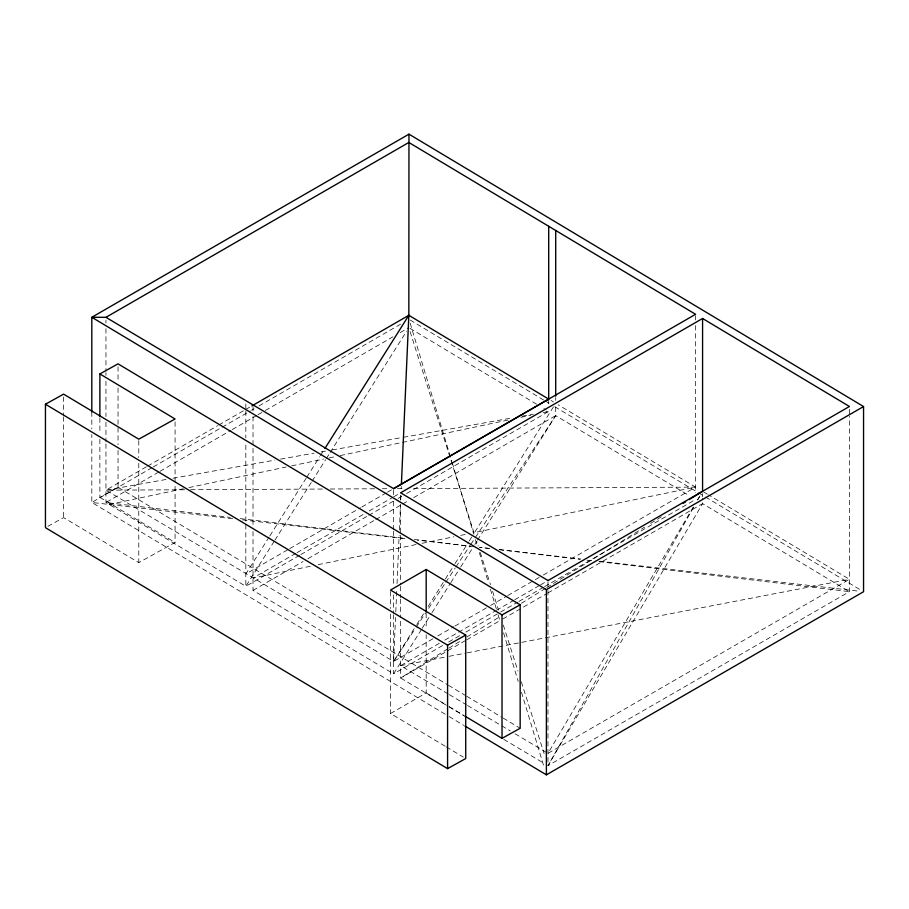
<?xml version="1.0" encoding="UTF-8"?>
<svg xmlns="http://www.w3.org/2000/svg" width="909" height="909" viewBox="0 0 909 909"><rect width="100%" height="100%" fill="white"/><g stroke="black" fill="none" stroke-linecap="round" stroke-linejoin="round"><path stroke-width="0.68" stroke-dasharray="4.54 3.41" d="M146.417 466.806L105.955 490.167L393.597 661.468L395.529 617.552M395.779 611.893L396.779 589.225M397.028 583.555L399.131 535.64M399.381 530.095L400.483 505.097M400.721 499.541L400.903 495.371M401.199 488.644L401.301 486.395M693.522 507.381L547.979 765.685L849.426 591.645L849.426 416.39M697.703 499.961L700.487 495.019L697.567 499.814M693.26 507.097L547.979 753.345L849.426 579.306L708.645 494.951M432.877 638.788L393.597 661.468L416.083 625.653M416.833 624.46L424.333 612.518M428.071 606.553L444.569 580.283M445.319 579.09L454.318 564.762M455.068 563.569L468.555 542.082M469.305 540.889L473.055 534.924M553.456 406.88L474.555 532.538L695.578 487.122L558.137 404.755M421.481 629.414L393.597 673.819L253.02 590.395L253.02 531.299M422.231 628.21L431.275 613.814M432.025 612.609L450.114 583.805M450.864 582.601L459.909 568.205M460.658 567L473.475 546.604L417.447 540.116M474.839 544.411L476.736 541.4L478.214 546.036M477.486 540.207L555.706 415.64L555.706 403.301M269.155 536.946L245.828 573.977L288.562 549.309M269.916 535.753L306.072 478.373M306.822 477.18L319.673 456.784M320.423 455.591L324.206 449.591M274.177 541.332L245.828 586.316L105.955 502.507L105.955 443.41M274.927 540.139L311.367 482.315M312.117 481.122L325.615 459.693M326.376 458.5L329.399 453.705M330.149 452.5L406.573 331.24M393.597 661.468L415.413 628.38M416.197 627.199L425.548 613.018M428.662 608.291L445.035 583.464M445.808 582.283L455.159 568.102M455.943 566.921L469.976 545.65M470.748 544.468L474.646 538.56M475.43 537.378L555.706 415.64L689.499 495.814M447.717 648.867L400.608 677.989L447.967 706.168M448.932 648.128L462.215 639.913M467.044 636.925L499.655 616.756M521.402 603.315L545.559 588.384M546.764 587.634L644.595 527.152M650.639 523.414L661.513 516.698M147.644 466.09L217.546 425.742M218.774 425.026L244.521 410.164M245.748 409.459L250.645 406.618M152.042 467.669L91.809 502.45L447.932 715.849M153.28 466.953L250.395 410.891M251.623 410.175L254.077 408.766M258.997 405.925L401.596 323.593M158.677 472.066L105.955 502.507L230.375 517.426M159.904 471.362L231.034 430.298M232.261 429.582L256.781 415.424M258.008 414.72L264.144 411.175M265.371 410.47L392.893 336.841M400.255 332.592L408.834 327.638M289.778 548.593L360.6 507.711M361.816 507.006L386.234 492.905M387.461 492.201L393.563 488.678M295.834 553.331L253.02 578.044L311.242 566.091M297.061 552.627L364.339 513.79M369.224 510.96L392.472 497.541M393.688 496.837L401.028 492.598M299.595 555.274L245.828 586.316L245.828 443.649M300.811 554.57L367.6 516.017M368.815 515.312L393.222 501.223M398.108 498.405L401.767 496.291M406.641 493.473L548.706 411.447L543.866 408.55M253.02 590.395L303.015 561.523M307.901 558.717L374.553 520.232M375.781 519.516L401.448 504.7M402.664 503.995L408.777 500.473M413.663 497.643L555.706 415.64M437.786 635.959L453.75 626.744M454.977 626.04L489.349 606.189M490.576 605.485L506.529 596.27M507.756 595.554L542.128 575.715M543.355 574.999L695.578 487.122L412.175 488.587M448.114 693.908L400.608 665.649L439.888 642.97M444.808 640.129L495.132 611.075M496.359 610.371L513.54 600.451M514.767 599.735L539.321 585.566M540.548 584.862L545.457 582.021M442.615 645.515L393.597 673.819L393.597 614.723M448.739 641.97L460.999 634.902M465.897 632.073L497.768 613.666M500.62 612.03L517.721 602.144M518.948 601.44L543.389 587.328M544.605 586.623L695.578 499.461M465.567 640.493L400.608 677.989L400.608 618.904M466.794 639.788L499.882 620.677L498.121 614.836M502.825 618.984L546.741 593.634M547.957 592.929L702.577 503.654L702.577 498.166M445.115 746.187L390.54 713.497L426.185 692.919L426.185 634.743M47.87 526.334L63.596 517.585L138.782 562.626L175.073 542.446L175.073 484.27M99.888 439.217L99.888 497.393L118.034 487.304L447.273 684.579M109.205 504.461L183.345 488.769M188.902 487.599L286.096 467.021M291.653 465.851L323.593 459.09M329.138 457.92L334.671 456.75M340.205 455.579L508.551 419.947M521.016 417.311L530.708 415.265M543.173 412.629L548.706 411.447L545.911 411.947M318.184 564.659L416.538 544.457M422.06 543.321L453.841 536.787M460.738 535.367L467.646 533.947M400.608 665.649L447.751 656.582M449.137 656.309L465.772 653.116M467.158 652.844L849.426 579.306M166.006 479.486L105.955 490.167L184.97 489.758M172.994 478.248L274.95 460.124M280.54 459.125L314.059 453.171M321.047 451.921L326.626 450.932M332.217 449.944L402.051 437.524M403.448 437.274L512.392 417.913M522.175 416.174L533.344 414.186M190.617 489.724L323.195 489.042M330.228 489.008L375.269 488.769M382.303 488.735L389.347 488.701M397.381 488.656L403.903 488.622M232.704 518.744L91.809 502.45L91.809 434.593M242.521 519.88L406.243 538.821M489.394 548.445L479.566 547.309L489.337 548.479M499.223 549.581L580.669 559.001M599.724 561.205L859.55 591.259M240.203 518.607L404.471 538.31M414.334 539.491L470.657 546.264M499.109 549.65L580.056 559.353M587.032 560.194L592.441 560.842M598.997 561.626L849.426 591.645L702.577 503.654L547.979 765.685L547.979 590.43M449.33 694.635L466.385 704.782M467.601 705.509L510.222 730.881M515.096 733.779L546.764 752.618M449.182 706.895L463.749 715.565M503.825 739.403L542.673 762.526M551.036 400.505L553.376 401.903M707.429 494.223L702.577 491.314L702.577 496.791M410.186 320.059L543.889 400.176M545.105 400.903L549.968 403.823M554.831 406.732L697.033 491.951M698.248 492.678L704.327 496.314M705.543 497.041L862.334 590.998M409.914 328.285L536.617 404.21M448.489 685.306L465.488 695.499M466.703 696.226L501.938 717.337M503.154 718.065L520.164 728.257M99.888 497.393L175.073 542.446M426.185 692.919L447.853 705.895M449.057 706.623L463.499 715.269M449.148 716.576L463.738 725.314M446.319 746.914L463.295 757.095M410.118 331.671L474.6 534.662M480.282 552.536L490.474 584.646M492.598 591.327L498.541 610.053M503.325 625.097L517.925 671.058M521.357 681.875L544.116 753.527M410.129 323.172L451.784 461.249M452.182 462.567L473.805 534.242M475.407 539.571L477.679 547.082M479.316 552.524L488.338 582.419M490.383 589.214L496.541 609.598M503.552 632.834L518.221 681.477M521.482 692.283L544.161 767.457M849.426 409.311L849.426 414.981M695.578 315.707L695.578 319.957M695.578 325.627L695.578 492.61M555.706 397.631L555.706 400.46M548.706 399.108L548.706 404.596M547.979 581.93L547.979 589.021M426.185 613.45L426.185 629.062M400.608 495.655L400.608 502.734M400.608 504.154L400.608 533.901M400.608 535.321L400.608 584.896M400.608 586.316L400.608 597.645M400.608 599.065L400.608 617.484M393.597 490.065L393.597 495.723M393.597 501.393L393.597 529.731M393.597 531.14L393.597 586.396M393.597 594.895L393.597 613.302M390.54 591.464L390.54 608.496M390.54 614.166L390.54 713.497M253.02 406.641L253.02 410.891M253.02 416.549L253.02 525.629M245.828 403.982L245.828 409.652M245.828 411.061L245.828 437.979M175.073 421.833L175.073 482.849M138.782 440.604L138.782 457.625M138.782 463.306L138.782 562.626M118.034 366.691L118.034 382.291M118.034 387.973L118.034 426.287M118.034 427.707L118.034 444.728M118.034 450.409L118.034 487.304M105.955 320.173L105.955 323.002M105.955 328.672L105.955 371.167M105.955 372.588L105.955 375.417M105.955 381.087L105.955 416.504M105.955 422.162L105.955 442.001M99.888 417.935L99.888 433.536M91.809 411.982L91.809 428.946M63.596 396.972L63.596 415.413M63.596 416.833L63.596 517.585"/><path stroke-width="1.36" d="M464.953 726.041L546.389 774.843L863.55 591.725L863.55 406.55L408.97 134.157L408.834 315.298L401.403 484.156M324.956 448.398L408.834 315.298L548.706 399.108L393.563 488.678M683.25 503.256L685.67 501.768M689.295 499.518L702.577 491.314L702.577 318.48L400.608 492.814L547.979 580.521M408.97 134.157L91.809 317.275L91.809 411.982M105.955 317.332L408.834 142.463L695.578 314.287L393.597 488.644L105.955 317.332L91.809 317.275L546.389 589.668L546.389 774.843M251.873 405.914L408.834 315.298M502.018 738.358L502.018 614.904L426.185 569.466L390.54 590.043L465.726 635.096L465.726 758.549L447.58 768.639L45.45 527.674L45.45 404.232L63.596 394.131L138.782 439.183L175.073 418.992L99.888 373.94L118.034 363.85L520.164 604.815L520.164 728.257L502.018 738.358L464.704 715.997M547.911 580.601L849.426 406.482L702.577 318.48M546.389 589.668L863.55 406.55M45.45 404.232L447.58 645.185L465.726 635.096M502.018 614.904L520.164 604.815M555.706 230.477L555.706 396.21M548.706 226.284L548.706 399.108M447.58 645.185L447.58 768.639M426.185 569.466L426.185 612.03M99.888 373.94L99.888 416.515"/></g></svg>
